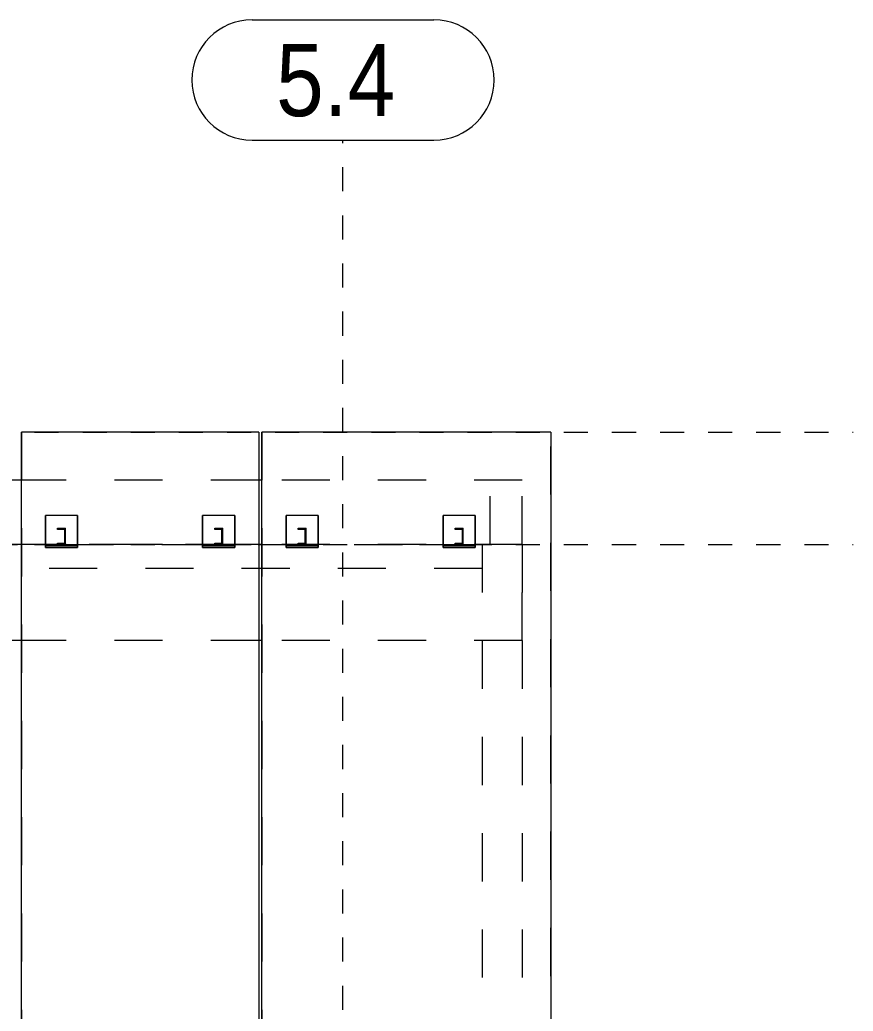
# Model space of a CAD drawing. Header units: millimetres. Extents: x 663313 to 1226001, y 1431724 to 1620898.
# Drawn here: x 663751.42 to 663756.61, y 1524741.27 to 1524747.45 of the extents above; entities that cross this region are included whole.
import ezdxf

# ---------------------------------------------------------------- set-up
doc = ezdxf.new("R2010")
doc.units = ezdxf.units.MM
for name, pattern in [('XKITLINE00', [0]), ('XKITLINE01', [4, 1, -1, 1, -1]), ('XKITLINE02', [4, 2, -2])]:
    doc.linetypes.add(name, pattern=pattern)
doc.layers.add('000 - 0_HIDE_OBJ_FRAMING_DEF_SUB', color=1, linetype='Continuous', plot=False)
doc.layers.add('Part', color=2, linetype='Continuous', lineweight=0)
doc.layers.add('S-GRID', color=1, linetype='Continuous', lineweight=9)
doc.styles.add('Arial', font='arial.ttf')

# ---------------------------------------------------------------- blocks, each defined once
blk = doc.blocks.new('*A2520974')
at = {"layer": 'S-GRID', "linetype": 'XKITLINE01', "lineweight": 0}
blk.add_line((170.447252, 78.482036), (412.473057, 78.482036), dxfattribs=at)
blk = doc.blocks.new('*A2521975')
at = {"layer": 'S-GRID', "linetype": 'XKITLINE01', "lineweight": 0}
blk.add_line((170.447252, 73.815369), (412.473057, 73.815369), dxfattribs=at)
blk = doc.blocks.new('*A27311185')
at = {"layer": 'S-GRID', "linetype": 'XKITLINE01', "lineweight": 0}
blk.add_line((391.267259, -27.517964), (391.267259, 90.604862), dxfattribs=at)
at = {"layer": 'S-GRID', "style": 'Arial', "width": 0.85}
blk.add_text('5.4', height=3, dxfattribs=at).set_placement((388.486253, 91.604862))
blk = doc.blocks.new('*A27331187')
at = {"layer": 'Part', "linetype": 'XKITLINE02', "lineweight": 0}
for p, q in [((398.720593, 73.815369), (397.053903, 73.815369)), ((397.053926, 73.815369), (397.053926, 31.882036)), ((398.720593, 73.815369), (398.720593, 31.882036))]:
    blk.add_line(p, q, dxfattribs=at)
blk = doc.blocks.new('*A27361190')
at = {"layer": '000 - 0_HIDE_OBJ_FRAMING_DEF_SUB', "linetype": 'XKITLINE00', "lineweight": 0}
for p, q in [((387.767257, 78.482036), (377.90058, 78.482036)), ((377.900591, 51.882036), (377.900591, 78.482036)), ((387.767257, 78.482036), (387.767257, 51.882036))]:
    blk.add_line(p, q, dxfattribs=at)
at = {"layer": '000 - 0_HIDE_OBJ_FRAMING_DEF_SUB', "linetype": 'XKITLINE02', "lineweight": 0}
for p, q in [((377.90058, 78.482036), (377.90058, 51.882036)), ((387.767247, 78.482036), (387.767247, 51.882036))]:
    blk.add_line(p, q, dxfattribs=at)
blk = doc.blocks.new('*A27371191')
at = {"layer": '000 - 0_HIDE_OBJ_FRAMING_DEF_SUB', "linetype": 'XKITLINE00', "lineweight": 0}
for p, q in [((399.900591, 78.482036), (387.90058, 78.482036)), ((387.900591, 51.882036), (387.900591, 78.482036)), ((399.900591, 78.482036), (399.900591, 51.882036))]:
    blk.add_line(p, q, dxfattribs=at)
at = {"layer": '000 - 0_HIDE_OBJ_FRAMING_DEF_SUB', "linetype": 'XKITLINE02', "lineweight": 0}
for p, q in [((387.90058, 78.482036), (387.90058, 51.882036)), ((399.90058, 51.882036), (399.90058, 78.482036))]:
    blk.add_line(p, q, dxfattribs=at)
blk = doc.blocks.new('*A31331587')
at = {"layer": 'Part', "linetype": 'XKITLINE02', "lineweight": 0}
for p, q in [((363.734928, 73.815369), (363.734948, 73.815369)), ((363.734948, 73.815369), (397.053923, 73.815369)), ((363.734948, 72.815369), (363.734948, 73.815369)), ((397.053923, 73.815369), (397.053923, 72.815369)), ((397.053923, 72.815369), (363.734928, 72.815369)), ((397.053923, 72.815369), (397.053903, 72.815369))]:
    blk.add_line(p, q, dxfattribs=at)
blk = doc.blocks.new('*A31341588')
at = {"layer": 'Part', "linetype": 'XKITLINE02', "lineweight": 0}
for p, q in [((363.734928, 76.482036), (367.767257, 76.482036)), ((363.734958, 73.815369), (363.734958, 76.482036)), ((365.068278, 73.815369), (365.068278, 76.482036)), ((377.767257, 76.482036), (367.900591, 76.482036)), ((387.767257, 76.482036), (377.900591, 76.482036)), ((398.7206, 76.482036), (387.900591, 76.482036)), ((397.387253, 73.815369), (397.387253, 76.482036)), ((398.7206, 73.815369), (398.7206, 76.482036)), ((363.734928, 73.815369), (363.734958, 73.815369)), ((367.767257, 73.815369), (363.734958, 73.815369)), ((365.068261, 73.815369), (365.068278, 73.815369)), ((398.7206, 73.815369), (367.900591, 73.815369)), ((377.767257, 73.815369), (367.900591, 73.815369)), ((387.767257, 73.815369), (377.900591, 73.815369))]:
    blk.add_line(p, q, dxfattribs=at)
at = {"layer": 'Part', "linetype": 'XKITLINE00', "lineweight": 0}
for p, q in [((367.900591, 76.482036), (367.767257, 76.482036)), ((377.900591, 76.482036), (377.767257, 76.482036)), ((387.900591, 76.482036), (387.767257, 76.482036)), ((367.900591, 73.815369), (367.767257, 73.815369)), ((377.900591, 73.815369), (377.767257, 73.815369)), ((387.900591, 73.815369), (387.767257, 73.815369))]:
    blk.add_line(p, q, dxfattribs=at)
blk = doc.blocks.new('*A31351589')
at = {"layer": 'Part', "linetype": 'XKITLINE02', "lineweight": 0}
for p, q in [((366.401608, 69.815369), (366.401608, 73.815369)), ((367.767257, 73.815369), (366.401608, 73.815369)), ((366.401625, 69.815369), (366.401625, 73.815369)), ((377.767257, 73.815369), (367.900591, 73.815369)), ((387.767257, 73.815369), (377.900591, 73.815369)), ((398.7206, 73.815369), (387.900591, 73.815369)), ((398.720583, 69.815369), (398.720583, 73.815369)), ((398.720583, 73.815369), (398.7206, 73.815369)), ((398.7206, 73.815369), (398.7206, 69.815369)), ((367.767257, 69.815369), (366.401608, 69.815369)), ((377.767257, 69.815369), (367.900591, 69.815369)), ((387.767257, 69.815369), (377.900591, 69.815369)), ((398.7206, 69.815369), (387.900591, 69.815369)), ((398.7206, 69.815369), (398.720583, 69.815369))]:
    blk.add_line(p, q, dxfattribs=at)
at = {"layer": 'Part', "linetype": 'XKITLINE00', "lineweight": 0}
for p, q in [((367.900591, 73.815369), (367.767257, 73.815369)), ((377.900591, 73.815369), (377.767257, 73.815369)), ((387.900591, 73.815369), (387.767257, 73.815369)), ((367.900591, 69.815369), (367.767257, 69.815369)), ((377.900591, 69.815369), (377.767257, 69.815369)), ((387.900591, 69.815369), (387.767257, 69.815369))]:
    blk.add_line(p, q, dxfattribs=at)
blk = doc.blocks.new('*A31361590')
at = {"layer": 'Part', "linetype": 'XKITLINE02', "lineweight": 0}
for p, q in [((379.400574, 74.432036), (379.400574, 74.482036)), ((379.400574, 74.482036), (379.733921, 74.482036)), ((379.700587, 74.432036), (379.400574, 74.432036)), ((379.400587, 74.432036), (379.400587, 74.482036)), ((379.700574, 73.865369), (379.700574, 74.432036)), ((379.700587, 73.865369), (379.700587, 74.432036)), ((379.733907, 73.815369), (379.733907, 74.482036)), ((379.733921, 73.815369), (379.733921, 74.482036)), ((379.400574, 73.815369), (379.400574, 73.865369)), ((379.400574, 73.865369), (379.700587, 73.865369)), ((379.733921, 73.815369), (379.400574, 73.815369)), ((379.400587, 73.815369), (379.400587, 73.865369))]:
    blk.add_line(p, q, dxfattribs=at)
blk = doc.blocks.new('*A31371591')
at = {"layer": 'Part', "linetype": 'XKITLINE02', "lineweight": 0}
for p, q in [((385.933907, 74.432036), (385.933907, 74.482036)), ((385.933907, 74.482036), (386.267254, 74.482036)), ((386.233921, 74.432036), (385.933907, 74.432036)), ((385.933921, 74.432036), (385.933921, 74.482036)), ((386.233907, 73.865369), (386.233907, 74.432036)), ((386.233921, 73.865369), (386.233921, 74.432036)), ((386.26724, 73.815369), (386.26724, 74.482036)), ((386.267254, 73.815369), (386.267254, 74.482036)), ((385.933907, 73.815369), (385.933907, 73.865369)), ((385.933907, 73.865369), (386.233921, 73.865369)), ((386.267254, 73.815369), (385.933907, 73.815369)), ((385.933921, 73.815369), (385.933921, 73.865369))]:
    blk.add_line(p, q, dxfattribs=at)
blk = doc.blocks.new('*A31381592')
at = {"layer": 'Part', "linetype": 'XKITLINE02', "lineweight": 0}
for p, q in [((389.400574, 74.432036), (389.400574, 74.482036)), ((389.400574, 74.482036), (389.733921, 74.482036)), ((389.700587, 74.432036), (389.400574, 74.432036)), ((389.400587, 74.432036), (389.400587, 74.482036)), ((389.700574, 73.865369), (389.700574, 74.432036)), ((389.700587, 73.865369), (389.700587, 74.432036)), ((389.733907, 73.815369), (389.733907, 74.482036)), ((389.733921, 73.815369), (389.733921, 74.482036)), ((389.400574, 73.815369), (389.400574, 73.865369)), ((389.400574, 73.865369), (389.700587, 73.865369)), ((389.733921, 73.815369), (389.400574, 73.815369)), ((389.400587, 73.815369), (389.400587, 73.865369))]:
    blk.add_line(p, q, dxfattribs=at)
blk = doc.blocks.new('*A31391593')
at = {"layer": 'Part', "linetype": 'XKITLINE02', "lineweight": 0}
for p, q in [((395.933907, 74.432036), (395.933907, 74.482036)), ((395.933907, 74.482036), (396.267254, 74.482036)), ((396.233921, 74.432036), (395.933907, 74.432036)), ((395.933921, 74.432036), (395.933921, 74.482036)), ((396.233907, 73.865369), (396.233907, 74.432036)), ((396.233921, 73.865369), (396.233921, 74.432036)), ((396.26724, 73.815369), (396.26724, 74.482036)), ((396.267254, 73.815369), (396.267254, 74.482036)), ((395.933907, 73.815369), (395.933907, 73.865369)), ((395.933907, 73.865369), (396.233921, 73.865369)), ((396.267254, 73.815369), (395.933907, 73.815369)), ((395.933921, 73.815369), (395.933921, 73.865369))]:
    blk.add_line(p, q, dxfattribs=at)
blk = doc.blocks.new('*A31401594')
at = {"layer": 'Part', "linetype": 'XKITLINE02', "lineweight": 0}
for p, q in [((380.233921, 75.015369), (378.900587, 75.015369)), ((378.900587, 75.015369), (378.900587, 73.682036)), ((378.900588, 73.682036), (378.900588, 75.015369)), ((380.233921, 73.682036), (380.233921, 75.015369)), ((380.233921, 75.015369), (380.233921, 73.682036)), ((378.900587, 73.682036), (380.233921, 73.682036))]:
    blk.add_line(p, q, dxfattribs=at)
blk = doc.blocks.new('*A31411595')
at = {"layer": 'Part', "linetype": 'XKITLINE02', "lineweight": 0}
for p, q in [((378.900572, 73.748703), (378.900572, 73.815369)), ((378.900572, 73.815369), (378.900586, 73.815369)), ((378.900572, 73.815369), (380.233919, 73.815369)), ((378.900586, 73.748703), (378.900572, 73.748703)), ((378.900572, 73.748703), (380.233919, 73.748703)), ((378.900586, 73.748703), (378.900586, 73.815369)), ((380.233905, 73.748703), (380.233905, 73.815369)), ((380.233919, 73.815369), (380.233919, 73.748703))]:
    blk.add_line(p, q, dxfattribs=at)
blk = doc.blocks.new('*A31421596')
at = {"layer": 'Part', "linetype": 'XKITLINE02', "lineweight": 0}
for p, q in [((385.433921, 73.682036), (385.433921, 75.015369)), ((386.767255, 75.015369), (385.433921, 75.015369)), ((385.433921, 75.015369), (385.433921, 73.682036)), ((386.767254, 75.015369), (386.767254, 73.682036)), ((386.767255, 73.682036), (386.767255, 75.015369)), ((385.433921, 73.682036), (386.767255, 73.682036))]:
    blk.add_line(p, q, dxfattribs=at)
blk = doc.blocks.new('*A31431597')
at = {"layer": 'Part', "linetype": 'XKITLINE02', "lineweight": 0}
for p, q in [((385.433905, 73.748703), (385.433905, 73.815369)), ((385.433905, 73.815369), (385.433919, 73.815369)), ((385.433905, 73.815369), (386.767252, 73.815369)), ((385.433919, 73.748703), (385.433905, 73.748703)), ((385.433905, 73.748703), (386.767252, 73.748703)), ((385.433919, 73.748703), (385.433919, 73.815369)), ((386.767239, 73.748703), (386.767239, 73.815369)), ((386.767252, 73.815369), (386.767252, 73.748703))]:
    blk.add_line(p, q, dxfattribs=at)
blk = doc.blocks.new('*A31441598')
at = {"layer": 'Part', "linetype": 'XKITLINE02', "lineweight": 0}
for p, q in [((390.233921, 75.015369), (388.900587, 75.015369)), ((388.900587, 75.015369), (388.900587, 73.682036)), ((388.900588, 73.682036), (388.900588, 75.015369)), ((390.233921, 73.682036), (390.233921, 75.015369)), ((390.233921, 75.015369), (390.233921, 73.682036)), ((388.900587, 73.682036), (390.233921, 73.682036))]:
    blk.add_line(p, q, dxfattribs=at)
blk = doc.blocks.new('*A31451599')
at = {"layer": 'Part', "linetype": 'XKITLINE02', "lineweight": 0}
for p, q in [((388.900572, 73.748703), (388.900572, 73.815369)), ((388.900572, 73.815369), (388.900586, 73.815369)), ((388.900572, 73.815369), (390.233919, 73.815369)), ((388.900586, 73.748703), (388.900572, 73.748703)), ((388.900572, 73.748703), (390.233919, 73.748703)), ((388.900586, 73.748703), (388.900586, 73.815369)), ((390.233905, 73.748703), (390.233905, 73.815369)), ((390.233919, 73.815369), (390.233919, 73.748703))]:
    blk.add_line(p, q, dxfattribs=at)
blk = doc.blocks.new('*A31461600')
at = {"layer": 'Part', "linetype": 'XKITLINE02', "lineweight": 0}
for p, q in [((395.433921, 73.682036), (395.433921, 75.015369)), ((396.767255, 75.015369), (395.433921, 75.015369)), ((395.433921, 75.015369), (395.433921, 73.682036)), ((396.767254, 75.015369), (396.767254, 73.682036)), ((396.767255, 73.682036), (396.767255, 75.015369)), ((395.433921, 73.682036), (396.767255, 73.682036))]:
    blk.add_line(p, q, dxfattribs=at)
blk = doc.blocks.new('*A31471601')
at = {"layer": 'Part', "linetype": 'XKITLINE02', "lineweight": 0}
for p, q in [((395.433905, 73.748703), (395.433905, 73.815369)), ((395.433905, 73.815369), (395.433919, 73.815369)), ((395.433905, 73.815369), (396.767252, 73.815369)), ((395.433919, 73.748703), (395.433905, 73.748703)), ((395.433905, 73.748703), (396.767252, 73.748703)), ((395.433919, 73.748703), (395.433919, 73.815369)), ((396.767239, 73.748703), (396.767239, 73.815369)), ((396.767252, 73.815369), (396.767252, 73.748703))]:
    blk.add_line(p, q, dxfattribs=at)
blk = doc.blocks.new('*A31851639')
at = {"layer": 'S-GRID', "linetype": 'XKITLINE00', "lineweight": 0}
for p, q in [((387.486253, 95.604862), (395.048265, 95.604862)), ((387.486253, 90.604862), (395.048265, 90.604862))]:
    blk.add_line(p, q, dxfattribs=at)
for centre, start, end in [((387.486253, 93.104862), 90, 270), ((395.048265, 93.104862), 270, 90)]:
    blk.add_arc(centre, 2.5, start, end, dxfattribs=at)

msp = doc.modelspace()

# ---------------------------------------------------------------- block references
at = {"lineweight": 0, "xscale": 0.15, "yscale": 0.15, "zscale": 0.15}
for name in ['*A31851639', '*A27311185', '*A2520974', '*A27361190', '*A27371191', '*A31341588', '*A2521975', '*A31401594', '*A31421596', '*A31441598', '*A31461600', '*A31361590', '*A31371591', '*A31381592', '*A31391593', '*A31331587', '*A31351589', '*A31411595', '*A31431597', '*A31451599', '*A31471601', '*A27331187']:
    msp.add_blockref(name, (663694.7436, 1524733.1057), dxfattribs=at)

doc.saveas('drawing.dxf')
